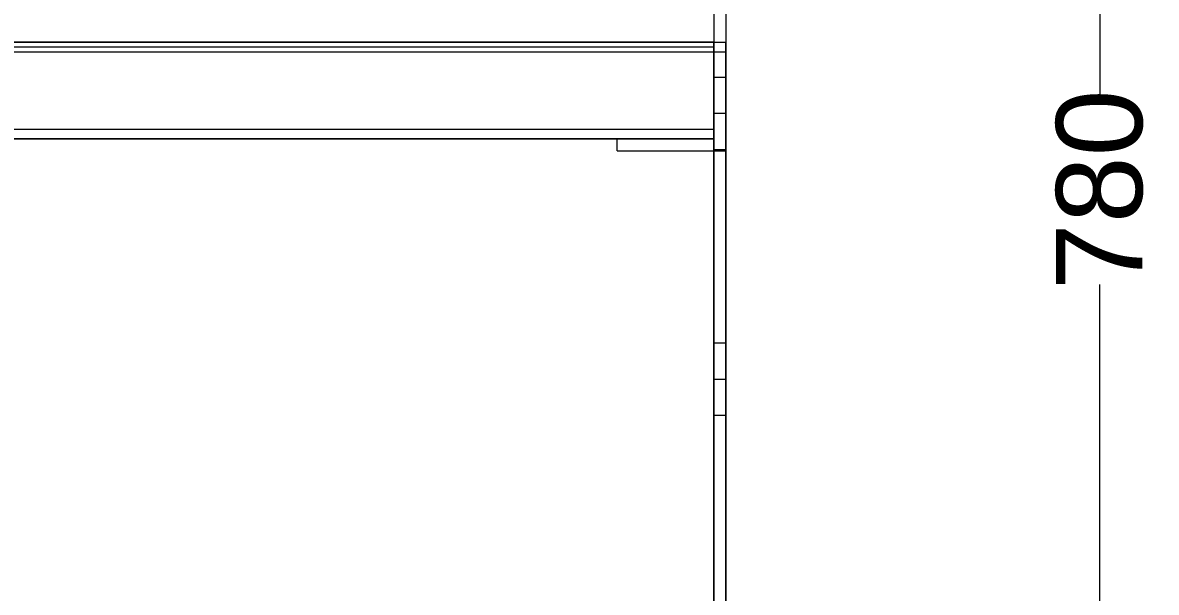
# Model space of a CAD drawing. Header units: millimetres. Extents: x 27531 to 32481, y 14140 to 19587.
# Drawn here: x 29244.5 to 29704.9, y 15274.4 to 15505.9 of the extents above; entities that cross this region are included whole.
import ezdxf

# ---------------------------------------------------------------- set-up
doc = ezdxf.new("R2010")
doc.units = ezdxf.units.MM
doc.header["$LTSCALE"] = 3
doc.layers.add('Warstwa 1', color=7, linetype='Continuous')
doc.styles.get("Standard").update_dxf_attribs({"font": 'arial.ttf'})
doc.dimstyles.new('MATEUSZ', dxfattribs={"dimtxt": 35, "dimasz": 16, "dimexe": 0.18, "dimexo": 0.0625, "dimgap": 0.09, "dimtad": 0, "dimdec": 0, "dimdsep": 46, "dimtxsty": 'Standard', "dimblk": 'DOT', "dimcen": 0.09, "dimse1": 1, "dimse2": 1, "dimadec": 0, "dimazin": 0, "dimtfac": 1, "dimtdec": 0, "dimtofl": 0, "dimtmove": 0, "dimatfit": 3, "dimfxl": 1, "dimtolj": 1, "dimtzin": 0, "dimlwd": 9, "dimlwe": 9, "dimarcsym": 0})

# ---------------------------------------------------------------- blocks, each defined once
blk = doc.blocks.new('_Dot')
at = {"color": 0, "linetype": 'ByBlock', "lineweight": -2}
blk.add_line((-0.5, 0), (-1, 0), dxfattribs=at)
at = {"color": 0, "linetype": 'ByBlock', "const_width": 0.5}
blk.add_lwpolyline([(-0.25, 0, 1), (0.25, 0, 1)], format="xyb", close=True, dxfattribs=at)
blk = doc.blocks.new('*D25')
at = {"color": 0, "lineweight": 9, "transparency": 16777216}
for p, q in [((29681.93, 15801.01), (29681.93, 15476.54)), ((29681.93, 15053.01), (29681.93, 15399.43))]:
    blk.add_line(p, q, dxfattribs=at)
at = {"layer": 'Defpoints', "color": 0, "transparency": 16777216}
for p in [(29629.81, 15817.01), (29681.93, 15817.01), (29629.81, 15037.01)]:
    blk.add_point(p, dxfattribs=at)
at = {"color": 0, "lineweight": 9, "transparency": 16777216, "xscale": 16, "yscale": 16, "zscale": 16}
for p, rotation in [((29681.93, 15817.01), 90), ((29681.93, 15037.01), 270)]:
    blk.add_blockref('_Dot', p, dxfattribs=dict(at, rotation=rotation))
at = {"color": 0, "transparency": 16777216, "insert": (29681.93, 15437.98), "char_height": 35, "attachment_point": 5, "rotation": 90}
blk.add_mtext('\\A1;780', dxfattribs=at)
blk = doc.blocks.new('ad')
at = {"layer": 'Warstwa 1', "color": 7, "lineweight": 18}
for points in [[(-18972.88, 39860.69), (-17401.8, 39860.69)], [(-18972.88, 39860.69), (-17401.8, 39860.69)], [(-18972.88, 39860.69), (-17401.8, 39860.69)], [(-18972.88, 39860.69), (-17401.8, 39860.69)], [(-18972.88, 39860.69), (-17401.8, 39860.69)], [(-18972.88, 39860.69), (-17401.8, 39860.69)], [(-18972.88, 39860.69), (-17401.8, 39860.69)], [(-18972.88, 39860.69), (-17401.8, 39860.69)], [(-18972.88, 39860.69), (-17401.8, 39860.69)], [(-18972.88, 39860.69), (-17401.8, 39860.69)], [(-18972.88, 39860.69), (-17401.8, 39860.69)], [(-18972.88, 39860.69), (-17401.8, 39860.69)], [(-17401.8, 39860.69), (-18972.88, 39860.69)], [(-17401.8, 39860.69), (-18972.88, 39860.69)], [(-17401.8, 39860.69), (-18972.88, 39860.69)], [(-17401.8, 39860.69), (-18972.88, 39860.69)], [(-17401.8, 39860.69), (-17401.8, 39860.69)], [(-17401.8, 39860.69), (-17401.8, 39856.77)], [(-17401.8, 39856.77), (-17401.8, 39860.69)], [(-17401.8, 39860.69), (-17401.8, 39860.69)], [(-17401.8, 39860.69), (-17401.8, 39856.77)], [(-17401.8, 39856.77), (-17401.8, 39860.69)], [(-17401.8, 39860.69), (-17401.8, 39860.69)], [(-17401.8, 39860.69), (-17401.8, 39860.69)], [(-17401.8, 39860.69), (-17401.8, 39860.69)], [(-17401.8, 39856.77), (-17401.8, 39860.69)], [(-17401.8, 39860.69), (-17401.8, 39860.69)], [(-17401.8, 39860.69), (-17396.89, 39860.69)], [(-17401.8, 39860.69), (-17396.89, 39860.69)], [(-17401.8, 39860.69), (-17401.8, 39860.69)], [(-17401.8, 39860.69), (-17401.8, 39856.77)], [(-17401.8, 39860.69), (-17401.8, 39816.51)], [(-17401.8, 39860.69), (-17396.89, 39860.69)], [(-17401.8, 39860.69), (-17396.89, 39860.69)], [(-17401.8, 39860.69), (-17401.8, 39860.69)], [(-17401.8, 39860.69), (-17401.8, 39856.77)], [(-17401.8, 39860.69), (-17401.8, 39816.51)], [(-17401.8, 39860.69), (-17401.8, 39860.69)], [(-17401.8, 39821.42), (-17401.8, 39860.69)], [(-17401.8, 39860.69), (-17401.8, 39858.73)], [(-17401.8, 39860.69), (-17401.8, 39821.42)], [(-17401.8, 39860.69), (-17401.8, 39860.69)], [(-17401.8, 39858.73), (-17401.8, 39860.69)], [(-17401.8, 39860.69), (-17401.8, 39821.42)], [(-17401.8, 39860.69), (-17401.8, 39860.69)], [(-17401.8, 39858.73), (-17401.8, 39860.69)], [(-17401.8, 39860.69), (-17401.8, 39860.69)], [(-17401.8, 39821.42), (-17401.8, 39860.69)], [(-17401.8, 39860.69), (-17401.8, 39858.73)], [(-17396.89, 39860.69), (-17396.89, 39860.69)], [(-17396.89, 39860.69), (-17396.89, 39816.51)], [(-17396.89, 39856.77), (-17396.89, 39860.69)], [(-17396.89, 39860.69), (-17396.89, 39816.51)], [(-17396.89, 39856.77), (-17396.89, 39860.69)], [(-17396.89, 39860.69), (-17396.89, 39860.69)], [(-17401.8, 39858.73), (-18972.88, 39858.73)], [(-17401.8, 39858.73), (-18972.88, 39858.73)], [(-17401.8, 39858.73), (-18972.88, 39858.73)], [(-17401.8, 39858.73), (-18972.88, 39858.73)], [(-18972.88, 39856.77), (-17401.8, 39856.77)], [(-18972.88, 39856.77), (-17401.8, 39856.77)], [(-18972.88, 39856.77), (-17401.8, 39856.77)], [(-18972.88, 39856.77), (-17401.8, 39856.77)], [(-18972.88, 39856.77), (-17401.8, 39856.77)], [(-18972.88, 39856.77), (-17401.8, 39856.77)], [(-18972.88, 39856.77), (-17401.8, 39856.77)], [(-18972.88, 39856.77), (-17401.8, 39856.77)], [(-18972.88, 39856.77), (-17401.8, 39856.77)], [(-18972.88, 39856.77), (-17401.8, 39856.77)], [(-18972.88, 39856.77), (-17401.8, 39856.77)], [(-18972.88, 39856.77), (-17401.8, 39856.77)], [(-17401.8, 39858.73), (-17401.8, 39821.42)], [(-17401.8, 39821.42), (-17401.8, 39858.73)], [(-17401.8, 39821.42), (-17401.8, 39858.73)], [(-17401.8, 39858.73), (-17401.8, 39821.42)], [(-17401.8, 39821.42), (-17401.8, 39856.77)], [(-17401.8, 39856.77), (-17401.8, 39821.42)], [(-17401.8, 39821.42), (-17401.8, 39856.77)], [(-17401.8, 39856.77), (-17401.8, 39821.42)], [(-17401.8, 39825.34), (-17401.8, 39856.77)], [(-17401.8, 39856.77), (-17401.8, 39821.42)], [(-17401.8, 39821.42), (-17401.8, 39856.77)], [(-17401.8, 39856.77), (-17401.8, 39821.42)], [(-17401.8, 39821.42), (-17401.8, 39856.77)], [(-17401.8, 39856.77), (-17401.8, 39821.42)], [(-17401.8, 39821.42), (-17401.8, 39856.77)], [(-17401.8, 39856.77), (-17401.8, 39821.42)], [(-17401.8, 39856.77), (-17396.89, 39856.77)], [(-17401.8, 39409.01), (-17401.8, 39856.77)], [(-17401.8, 39856.77), (-17396.89, 39856.77)], [(-17401.8, 39409.01), (-17401.8, 39856.77)], [(-17396.89, 39409.01), (-17396.89, 39856.77)], [(-17396.89, 39409.01), (-17396.89, 39856.77)], [(-17401.8, 39846.42), (-17401.8, 39846.42)], [(-17396.89, 39846.42), (-17401.8, 39846.42)], [(-17396.89, 39846.42), (-17401.8, 39846.42)], [(-17396.89, 39846.42), (-17396.89, 39846.42)], [(-17396.89, 39831.69), (-17401.8, 39831.69)], [(-17396.89, 39831.69), (-17401.8, 39831.69)], [(-18972.88, 39825.34), (-17401.8, 39825.34)], [(-18972.88, 39821.42), (-17401.8, 39821.42)], [(-17441.08, 39821.42), (-17401.8, 39821.42)], [(-17441.08, 39821.42), (-17441.08, 39821.42)], [(-17441.08, 39821.42), (-17401.8, 39821.42)], [(-17441.08, 39816.51), (-17441.08, 39821.42)], [(-17441.08, 39816.51), (-17441.08, 39821.42)], [(-17441.08, 39821.42), (-17401.8, 39821.42)], [(-17441.08, 39816.51), (-17441.08, 39821.42)], [(-17441.08, 39821.42), (-17441.08, 39821.42)], [(-17441.08, 39816.51), (-17441.08, 39821.42)], [(-17441.08, 39821.42), (-17401.8, 39821.42)], [(-17401.8, 39821.42), (-17401.8, 39821.42)], [(-17401.8, 39821.42), (-17401.8, 39821.42)], [(-17401.8, 39821.42), (-17401.8, 39821.42)], [(-17401.8, 39821.42), (-17401.8, 39821.42)], [(-17401.8, 39821.42), (-17401.8, 39821.42)], [(-17401.8, 39821.42), (-17401.8, 39821.42)], [(-17401.8, 39821.42), (-17401.8, 39821.42)], [(-17401.8, 39816.51), (-17401.8, 39821.42)], [(-17401.8, 39816.51), (-17401.8, 39821.42)], [(-17401.8, 39821.42), (-17401.8, 39821.42)], [(-17401.8, 39816.51), (-17401.8, 39821.42)], [(-17401.8, 39816.51), (-17401.8, 39821.42)], [(-17401.8, 39821.42), (-17401.8, 39821.42)], [(-17401.8, 39821.42), (-17401.8, 39821.42)], [(-17401.8, 39821.42), (-17401.8, 39821.42)], [(-17401.8, 39821.42), (-17401.8, 39821.42)], [(-17441.08, 39816.51), (-17401.8, 39816.51)], [(-17441.08, 39816.51), (-17441.08, 39816.51)], [(-17441.08, 39816.51), (-17401.8, 39816.51)], [(-17441.08, 39816.51), (-17401.8, 39816.51)], [(-17441.08, 39816.51), (-17441.08, 39816.51)], [(-17441.08, 39816.51), (-17401.8, 39816.51)], [(-17401.8, 39816.97), (-17401.8, 39816.97)], [(-17396.89, 39816.97), (-17401.8, 39816.97)], [(-17396.89, 39816.97), (-17401.8, 39816.97)], [(-17401.8, 39816.51), (-17401.8, 39816.51)], [(-17401.8, 39816.51), (-17401.8, 39816.51)], [(-17401.8, 39816.51), (-17401.8, 39409.01)], [(-17401.8, 39816.51), (-17396.89, 39816.51)], [(-17401.8, 39816.51), (-17396.89, 39816.51)], [(-17401.8, 39816.51), (-17401.8, 39409.01)], [(-17396.89, 39816.97), (-17396.89, 39816.97)], [(-17396.89, 39816.51), (-17396.89, 39409.01)], [(-17396.89, 39816.51), (-17396.89, 39409.01)], [(-17401.8, 39738.41), (-17401.8, 39738.41)], [(-17396.89, 39738.41), (-17401.8, 39738.41)], [(-17396.89, 39738.41), (-17401.8, 39738.41)], [(-17401.8, 39738.41), (-17401.8, 39738.41)], [(-17396.89, 39738.41), (-17401.8, 39738.41)], [(-17396.89, 39738.41), (-17401.8, 39738.41)], [(-17401.8, 39738.41), (-17401.8, 39738.41)], [(-17396.89, 39738.41), (-17401.8, 39738.41)], [(-17396.89, 39738.41), (-17401.8, 39738.41)], [(-17396.89, 39738.41), (-17396.89, 39738.41)], [(-17396.89, 39738.41), (-17396.89, 39738.41)], [(-17396.89, 39738.41), (-17396.89, 39738.41)], [(-17396.89, 39723.68), (-17401.8, 39723.68)], [(-17396.89, 39723.68), (-17401.8, 39723.68)], [(-17396.89, 39723.68), (-17401.8, 39723.68)], [(-17396.89, 39723.68), (-17401.8, 39723.68)], [(-17396.89, 39723.68), (-17401.8, 39723.68)], [(-17396.89, 39723.68), (-17401.8, 39723.68)], [(-17401.8, 39708.95), (-17401.8, 39708.95)], [(-17396.89, 39708.95), (-17401.8, 39708.95)], [(-17396.89, 39708.95), (-17401.8, 39708.95)], [(-17401.8, 39708.95), (-17401.8, 39708.95)], [(-17396.89, 39708.95), (-17401.8, 39708.95)], [(-17396.89, 39708.95), (-17401.8, 39708.95)], [(-17401.8, 39708.95), (-17401.8, 39708.95)], [(-17396.89, 39708.95), (-17401.8, 39708.95)], [(-17396.89, 39708.95), (-17401.8, 39708.95)], [(-17396.89, 39708.95), (-17396.89, 39708.95)], [(-17396.89, 39708.95), (-17396.89, 39708.95)], [(-17396.89, 39708.95), (-17396.89, 39708.95)]]:
    blk.add_lwpolyline(points, dxfattribs=at)
for points, knots in [([(-17401.8, 40132.11), (-17401.8, 40027.75), (-17401.8, 39923.39), (-17401.8, 39819.03), (-17401.8, 39749.45), (-17401.8, 39679.89), (-17401.8, 39610.31), (-17401.8, 39542.14), (-17401.8, 39473.99), (-17401.8, 39405.82)], [0, 0, 0, 0, 1, 1, 1, 2, 2, 2, 3, 3, 3, 3]), ([(-17401.8, 40132.11), (-17401.8, 40055.92), (-17401.8, 39979.74), (-17401.8, 39903.56), (-17401.8, 39827.36), (-17401.8, 39751.18), (-17401.8, 39674.98), (-17401.8, 39598.25), (-17401.8, 39521.59), (-17401.8, 39444.86)], [0, 0, 0, 0, 1, 1, 1, 2, 2, 2, 3, 3, 3, 3]), ([(-17396.89, 40132.11), (-17396.89, 40027.75), (-17396.89, 39923.39), (-17396.89, 39819.03), (-17396.89, 39749.45), (-17396.89, 39679.89), (-17396.89, 39610.31), (-17396.89, 39542.14), (-17396.89, 39473.99), (-17396.89, 39405.82)], [0, 0, 0, 0, 1, 1, 1, 2, 2, 2, 3, 3, 3, 3]), ([(-17396.89, 40132.11), (-17396.89, 40055.92), (-17396.89, 39979.74), (-17396.89, 39903.56), (-17396.89, 39827.36), (-17396.89, 39751.18), (-17396.89, 39674.98), (-17396.89, 39598.25), (-17396.89, 39521.59), (-17396.89, 39444.86)], [0, 0, 0, 0, 1, 1, 1, 2, 2, 2, 3, 3, 3, 3]), ([(-17401.8, 39856.77), (-17401.8, 39857.19), (-17401.8, 39857.7), (-17401.8, 39858.1), (-17401.8, 39858.51), (-17401.8, 39858.93), (-17401.8, 39859.26), (-17401.8, 39859.6), (-17401.8, 39859.89), (-17401.8, 39860.12), (-17401.8, 39860.36), (-17401.8, 39860.51), (-17401.8, 39860.6), (-17401.8, 39860.67), (-17401.8, 39860.69), (-17401.8, 39860.69)], [0, 0, 0, 0, 1, 1, 1, 2, 2, 2, 3, 3, 3, 4, 4, 4, 5, 5, 5, 5]), ([(-17401.8, 39860.69), (-17401.8, 39860.69), (-17401.8, 39860.59), (-17401.8, 39860.43), (-17401.8, 39860.26), (-17401.8, 39859.99), (-17401.8, 39859.68), (-17401.8, 39859.36), (-17401.8, 39858.99), (-17401.8, 39858.57), (-17401.8, 39858.14), (-17401.8, 39857.73), (-17401.8, 39857.25), (-17401.8, 39857.09), (-17401.8, 39856.93), (-17401.8, 39856.77)], [0, 0, 0, 0, 1, 1, 1, 2, 2, 2, 3, 3, 3, 4, 4, 4, 5, 5, 5, 5]), ([(-17401.8, 39856.77), (-17401.8, 39857.19), (-17401.8, 39857.7), (-17401.8, 39858.1), (-17401.8, 39858.51), (-17401.8, 39858.93), (-17401.8, 39859.26), (-17401.8, 39859.6), (-17401.8, 39859.89), (-17401.8, 39860.12), (-17401.8, 39860.36), (-17401.8, 39860.51), (-17401.8, 39860.6), (-17401.8, 39860.67), (-17401.8, 39860.69), (-17401.8, 39860.69)], [0, 0, 0, 0, 1, 1, 1, 2, 2, 2, 3, 3, 3, 4, 4, 4, 5, 5, 5, 5]), ([(-17401.8, 39860.69), (-17401.8, 39860.69), (-17401.8, 39860.59), (-17401.8, 39860.43), (-17401.8, 39860.26), (-17401.8, 39859.99), (-17401.8, 39859.68), (-17401.8, 39859.36), (-17401.8, 39858.99), (-17401.8, 39858.57), (-17401.8, 39858.14), (-17401.8, 39857.73), (-17401.8, 39857.25), (-17401.8, 39857.09), (-17401.8, 39856.93), (-17401.8, 39856.77)], [0, 0, 0, 0, 1, 1, 1, 2, 2, 2, 3, 3, 3, 4, 4, 4, 5, 5, 5, 5]), ([(-17401.8, 39860.69), (-17401.8, 39860.69), (-17401.8, 39860.61), (-17401.8, 39860.46), (-17401.8, 39860.31), (-17401.8, 39860.08), (-17401.8, 39859.8), (-17401.8, 39859.52), (-17401.8, 39859.18), (-17401.8, 39858.81), (-17401.8, 39858.42), (-17401.8, 39858.04), (-17401.8, 39857.6), (-17401.8, 39857.32), (-17401.8, 39857.06), (-17401.8, 39856.77)], [0, 0, 0, 0, 1, 1, 1, 2, 2, 2, 3, 3, 3, 4, 4, 4, 5, 5, 5, 5]), ([(-17401.8, 39856.77), (-17401.8, 39857.22), (-17401.8, 39857.77), (-17401.8, 39858.19), (-17401.8, 39858.62), (-17401.8, 39859.06), (-17401.8, 39859.4), (-17401.8, 39859.75), (-17401.8, 39860.04), (-17401.8, 39860.26), (-17401.8, 39860.48), (-17401.8, 39860.6), (-17401.8, 39860.66), (-17401.8, 39860.68), (-17401.8, 39860.69), (-17401.8, 39860.69)], [0, 0, 0, 0, 1, 1, 1, 2, 2, 2, 3, 3, 3, 4, 4, 4, 5, 5, 5, 5]), ([(-17401.8, 39860.69), (-17401.8, 39860.69), (-17401.8, 39860.59), (-17401.8, 39860.43), (-17401.8, 39860.26), (-17401.8, 39859.99), (-17401.8, 39859.68), (-17401.8, 39859.36), (-17401.8, 39858.99), (-17401.8, 39858.57), (-17401.8, 39858.14), (-17401.8, 39857.73), (-17401.8, 39857.25), (-17401.8, 39857.09), (-17401.8, 39856.93), (-17401.8, 39856.77)], [0, 0, 0, 0, 1, 1, 1, 2, 2, 2, 3, 3, 3, 4, 4, 4, 5, 5, 5, 5]), ([(-17401.8, 39846.42), (-17401.8, 39846.42), (-17401.8, 39846.27), (-17401.8, 39845.97), (-17401.8, 39845.67), (-17401.8, 39845.21), (-17401.8, 39844.64), (-17401.8, 39844.08), (-17401.8, 39843.35), (-17401.8, 39842.55), (-17401.8, 39841.76), (-17401.8, 39840.8), (-17401.8, 39839.83), (-17401.8, 39838.87), (-17401.8, 39837.73), (-17401.8, 39836.65), (-17401.8, 39835.57), (-17401.8, 39834.35), (-17401.8, 39833.21), (-17401.8, 39832.71), (-17401.8, 39832.2), (-17401.8, 39831.69)], [0, 0, 0, 0, 1, 1, 1, 2, 2, 2, 3, 3, 3, 4, 4, 4, 5, 5, 5, 6, 6, 6, 7, 7, 7, 7]), ([(-17401.8, 39831.69), (-17401.8, 39832.94), (-17401.8, 39834.13), (-17401.8, 39835.33), (-17401.8, 39836.54), (-17401.8, 39837.63), (-17401.8, 39838.72), (-17401.8, 39839.81), (-17401.8, 39840.75), (-17401.8, 39841.66), (-17401.8, 39842.56), (-17401.8, 39843.31), (-17401.8, 39843.98), (-17401.8, 39844.64), (-17401.8, 39845.17), (-17401.8, 39845.57), (-17401.8, 39845.97), (-17401.8, 39846.23), (-17401.8, 39846.35), (-17401.8, 39846.4), (-17401.8, 39846.42), (-17401.8, 39846.42)], [0, 0, 0, 0, 1, 1, 1, 2, 2, 2, 3, 3, 3, 4, 4, 4, 5, 5, 5, 6, 6, 6, 7, 7, 7, 7]), ([(-17396.89, 39846.42), (-17396.89, 39846.42), (-17396.89, 39846.27), (-17396.89, 39845.97), (-17396.89, 39845.67), (-17396.89, 39845.21), (-17396.89, 39844.64), (-17396.89, 39844.08), (-17396.89, 39843.35), (-17396.89, 39842.55), (-17396.89, 39841.76), (-17396.89, 39840.8), (-17396.89, 39839.83), (-17396.89, 39838.87), (-17396.89, 39837.73), (-17396.89, 39836.65), (-17396.89, 39835.57), (-17396.89, 39834.35), (-17396.89, 39833.21), (-17396.89, 39832.71), (-17396.89, 39832.2), (-17396.89, 39831.69)], [0, 0, 0, 0, 1, 1, 1, 2, 2, 2, 3, 3, 3, 4, 4, 4, 5, 5, 5, 6, 6, 6, 7, 7, 7, 7]), ([(-17396.89, 39831.69), (-17396.89, 39832.94), (-17396.89, 39834.13), (-17396.89, 39835.33), (-17396.89, 39836.54), (-17396.89, 39837.63), (-17396.89, 39838.72), (-17396.89, 39839.81), (-17396.89, 39840.75), (-17396.89, 39841.66), (-17396.89, 39842.56), (-17396.89, 39843.31), (-17396.89, 39843.98), (-17396.89, 39844.64), (-17396.89, 39845.17), (-17396.89, 39845.57), (-17396.89, 39845.97), (-17396.89, 39846.23), (-17396.89, 39846.35), (-17396.89, 39846.4), (-17396.89, 39846.42), (-17396.89, 39846.42)], [0, 0, 0, 0, 1, 1, 1, 2, 2, 2, 3, 3, 3, 4, 4, 4, 5, 5, 5, 6, 6, 6, 7, 7, 7, 7]), ([(-17401.8, 39831.69), (-17401.8, 39830.48), (-17401.8, 39829.23), (-17401.8, 39828.06), (-17401.8, 39826.87), (-17401.8, 39825.75), (-17401.8, 39824.67), (-17401.8, 39823.58), (-17401.8, 39822.65), (-17401.8, 39821.74), (-17401.8, 39820.83), (-17401.8, 39820.09), (-17401.8, 39819.41), (-17401.8, 39818.74), (-17401.8, 39818.23), (-17401.8, 39817.82), (-17401.8, 39817.42), (-17401.8, 39817.17), (-17401.8, 39817.04), (-17401.8, 39816.99), (-17401.8, 39816.97), (-17401.8, 39816.97)], [0, 0, 0, 0, 1, 1, 1, 2, 2, 2, 3, 3, 3, 4, 4, 4, 5, 5, 5, 6, 6, 6, 7, 7, 7, 7]), ([(-17401.8, 39816.97), (-17401.8, 39816.97), (-17401.8, 39817.12), (-17401.8, 39817.42), (-17401.8, 39817.72), (-17401.8, 39818.18), (-17401.8, 39818.75), (-17401.8, 39819.31), (-17401.8, 39820.06), (-17401.8, 39820.85), (-17401.8, 39821.63), (-17401.8, 39822.61), (-17401.8, 39823.57), (-17401.8, 39824.54), (-17401.8, 39825.66), (-17401.8, 39826.75), (-17401.8, 39827.85), (-17401.8, 39829.04), (-17401.8, 39830.2), (-17401.8, 39830.69), (-17401.8, 39831.19), (-17401.8, 39831.69)], [0, 0, 0, 0, 1, 1, 1, 2, 2, 2, 3, 3, 3, 4, 4, 4, 5, 5, 5, 6, 6, 6, 7, 7, 7, 7]), ([(-17396.89, 39831.69), (-17396.89, 39830.48), (-17396.89, 39829.23), (-17396.89, 39828.06), (-17396.89, 39826.87), (-17396.89, 39825.75), (-17396.89, 39824.67), (-17396.89, 39823.58), (-17396.89, 39822.65), (-17396.89, 39821.74), (-17396.89, 39820.83), (-17396.89, 39820.09), (-17396.89, 39819.41), (-17396.89, 39818.74), (-17396.89, 39818.23), (-17396.89, 39817.82), (-17396.89, 39817.42), (-17396.89, 39817.17), (-17396.89, 39817.04), (-17396.89, 39816.99), (-17396.89, 39816.97), (-17396.89, 39816.97)], [0, 0, 0, 0, 1, 1, 1, 2, 2, 2, 3, 3, 3, 4, 4, 4, 5, 5, 5, 6, 6, 6, 7, 7, 7, 7]), ([(-17396.89, 39816.97), (-17396.89, 39816.97), (-17396.89, 39817.12), (-17396.89, 39817.42), (-17396.89, 39817.72), (-17396.89, 39818.18), (-17396.89, 39818.75), (-17396.89, 39819.31), (-17396.89, 39820.06), (-17396.89, 39820.85), (-17396.89, 39821.63), (-17396.89, 39822.61), (-17396.89, 39823.57), (-17396.89, 39824.54), (-17396.89, 39825.66), (-17396.89, 39826.75), (-17396.89, 39827.85), (-17396.89, 39829.04), (-17396.89, 39830.2), (-17396.89, 39830.69), (-17396.89, 39831.19), (-17396.89, 39831.69)], [0, 0, 0, 0, 1, 1, 1, 2, 2, 2, 3, 3, 3, 4, 4, 4, 5, 5, 5, 6, 6, 6, 7, 7, 7, 7]), ([(-17401.8, 39821.42), (-17401.8, 39821.42), (-17401.8, 39821.51), (-17401.8, 39821.65), (-17401.8, 39821.8), (-17401.8, 39822.04), (-17401.8, 39822.31), (-17401.8, 39822.59), (-17401.8, 39822.93), (-17401.8, 39823.3), (-17401.8, 39823.69), (-17401.8, 39824.07), (-17401.8, 39824.51), (-17401.8, 39824.79), (-17401.8, 39825.05), (-17401.8, 39825.34)], [0, 0, 0, 0, 1, 1, 1, 2, 2, 2, 3, 3, 3, 4, 4, 4, 5, 5, 5, 5]), ([(-17401.8, 39738.41), (-17401.8, 39738.41), (-17401.8, 39738.26), (-17401.8, 39737.96), (-17401.8, 39737.66), (-17401.8, 39737.2), (-17401.8, 39736.63), (-17401.8, 39736.07), (-17401.8, 39735.33), (-17401.8, 39734.54), (-17401.8, 39733.76), (-17401.8, 39732.78), (-17401.8, 39731.82), (-17401.8, 39730.87), (-17401.8, 39729.71), (-17401.8, 39728.64), (-17401.8, 39727.57), (-17401.8, 39726.33), (-17401.8, 39725.2), (-17401.8, 39724.7), (-17401.8, 39724.18), (-17401.8, 39723.68)], [0, 0, 0, 0, 1, 1, 1, 2, 2, 2, 3, 3, 3, 4, 4, 4, 5, 5, 5, 6, 6, 6, 7, 7, 7, 7]), ([(-17401.8, 39723.68), (-17401.8, 39724.93), (-17401.8, 39726.11), (-17401.8, 39727.32), (-17401.8, 39728.54), (-17401.8, 39729.6), (-17401.8, 39730.71), (-17401.8, 39731.81), (-17401.8, 39732.72), (-17401.8, 39733.64), (-17401.8, 39734.55), (-17401.8, 39735.29), (-17401.8, 39735.97), (-17401.8, 39736.64), (-17401.8, 39737.15), (-17401.8, 39737.56), (-17401.8, 39737.96), (-17401.8, 39738.21), (-17401.8, 39738.34), (-17401.8, 39738.39), (-17401.8, 39738.41), (-17401.8, 39738.41)], [0, 0, 0, 0, 1, 1, 1, 2, 2, 2, 3, 3, 3, 4, 4, 4, 5, 5, 5, 6, 6, 6, 7, 7, 7, 7]), ([(-17401.8, 39738.41), (-17401.8, 39738.41), (-17401.8, 39738.28), (-17401.8, 39738.02), (-17401.8, 39737.76), (-17401.8, 39737.38), (-17401.8, 39736.88), (-17401.8, 39736.39), (-17401.8, 39735.77), (-17401.8, 39735.06), (-17401.8, 39734.36), (-17401.8, 39733.55), (-17401.8, 39732.68), (-17401.8, 39731.81), (-17401.8, 39730.85), (-17401.8, 39729.85), (-17401.8, 39728.86), (-17401.8, 39727.81), (-17401.8, 39726.74), (-17401.8, 39725.74), (-17401.8, 39724.71), (-17401.8, 39723.68)], [0, 0, 0, 0, 1, 1, 1, 2, 2, 2, 3, 3, 3, 4, 4, 4, 5, 5, 5, 6, 6, 6, 7, 7, 7, 7]), ([(-17401.8, 39723.68), (-17401.8, 39724.82), (-17401.8, 39725.95), (-17401.8, 39727.05), (-17401.8, 39728.15), (-17401.8, 39729.21), (-17401.8, 39730.22), (-17401.8, 39731.23), (-17401.8, 39732.17), (-17401.8, 39733.03), (-17401.8, 39733.89), (-17401.8, 39734.67), (-17401.8, 39735.35), (-17401.8, 39736.02), (-17401.8, 39736.59), (-17401.8, 39737.06), (-17401.8, 39737.52), (-17401.8, 39737.86), (-17401.8, 39738.09), (-17401.8, 39738.3), (-17401.8, 39738.41), (-17401.8, 39738.41)], [0, 0, 0, 0, 1, 1, 1, 2, 2, 2, 3, 3, 3, 4, 4, 4, 5, 5, 5, 6, 6, 6, 7, 7, 7, 7]), ([(-17401.8, 39738.41), (-17401.8, 39738.41), (-17401.8, 39738.28), (-17401.8, 39738.02), (-17401.8, 39737.76), (-17401.8, 39737.38), (-17401.8, 39736.88), (-17401.8, 39736.39), (-17401.8, 39735.77), (-17401.8, 39735.06), (-17401.8, 39734.36), (-17401.8, 39733.55), (-17401.8, 39732.68), (-17401.8, 39731.81), (-17401.8, 39730.85), (-17401.8, 39729.85), (-17401.8, 39728.86), (-17401.8, 39727.81), (-17401.8, 39726.74), (-17401.8, 39725.74), (-17401.8, 39724.71), (-17401.8, 39723.68)], [0, 0, 0, 0, 1, 1, 1, 2, 2, 2, 3, 3, 3, 4, 4, 4, 5, 5, 5, 6, 6, 6, 7, 7, 7, 7]), ([(-17401.8, 39723.68), (-17401.8, 39724.82), (-17401.8, 39725.95), (-17401.8, 39727.05), (-17401.8, 39728.15), (-17401.8, 39729.21), (-17401.8, 39730.22), (-17401.8, 39731.23), (-17401.8, 39732.17), (-17401.8, 39733.03), (-17401.8, 39733.89), (-17401.8, 39734.67), (-17401.8, 39735.35), (-17401.8, 39736.02), (-17401.8, 39736.59), (-17401.8, 39737.06), (-17401.8, 39737.52), (-17401.8, 39737.86), (-17401.8, 39738.09), (-17401.8, 39738.3), (-17401.8, 39738.41), (-17401.8, 39738.41)], [0, 0, 0, 0, 1, 1, 1, 2, 2, 2, 3, 3, 3, 4, 4, 4, 5, 5, 5, 6, 6, 6, 7, 7, 7, 7]), ([(-17396.89, 39738.41), (-17396.89, 39738.41), (-17396.89, 39738.26), (-17396.89, 39737.96), (-17396.89, 39737.66), (-17396.89, 39737.2), (-17396.89, 39736.63), (-17396.89, 39736.07), (-17396.89, 39735.33), (-17396.89, 39734.54), (-17396.89, 39733.76), (-17396.89, 39732.78), (-17396.89, 39731.82), (-17396.89, 39730.87), (-17396.89, 39729.71), (-17396.89, 39728.64), (-17396.89, 39727.57), (-17396.89, 39726.33), (-17396.89, 39725.2), (-17396.89, 39724.7), (-17396.89, 39724.18), (-17396.89, 39723.68)], [0, 0, 0, 0, 1, 1, 1, 2, 2, 2, 3, 3, 3, 4, 4, 4, 5, 5, 5, 6, 6, 6, 7, 7, 7, 7]), ([(-17396.89, 39723.68), (-17396.89, 39724.93), (-17396.89, 39726.11), (-17396.89, 39727.32), (-17396.89, 39728.54), (-17396.89, 39729.6), (-17396.89, 39730.71), (-17396.89, 39731.81), (-17396.89, 39732.72), (-17396.89, 39733.64), (-17396.89, 39734.55), (-17396.89, 39735.29), (-17396.89, 39735.97), (-17396.89, 39736.64), (-17396.89, 39737.15), (-17396.89, 39737.56), (-17396.89, 39737.96), (-17396.89, 39738.21), (-17396.89, 39738.34), (-17396.89, 39738.39), (-17396.89, 39738.41), (-17396.89, 39738.41)], [0, 0, 0, 0, 1, 1, 1, 2, 2, 2, 3, 3, 3, 4, 4, 4, 5, 5, 5, 6, 6, 6, 7, 7, 7, 7]), ([(-17396.89, 39738.41), (-17396.89, 39738.41), (-17396.89, 39738.28), (-17396.89, 39738.02), (-17396.89, 39737.76), (-17396.89, 39737.38), (-17396.89, 39736.88), (-17396.89, 39736.39), (-17396.89, 39735.77), (-17396.89, 39735.06), (-17396.89, 39734.36), (-17396.89, 39733.55), (-17396.89, 39732.68), (-17396.89, 39731.81), (-17396.89, 39730.85), (-17396.89, 39729.85), (-17396.89, 39728.86), (-17396.89, 39727.81), (-17396.89, 39726.74), (-17396.89, 39725.74), (-17396.89, 39724.71), (-17396.89, 39723.68)], [0, 0, 0, 0, 1, 1, 1, 2, 2, 2, 3, 3, 3, 4, 4, 4, 5, 5, 5, 6, 6, 6, 7, 7, 7, 7]), ([(-17396.89, 39723.68), (-17396.89, 39724.82), (-17396.89, 39725.95), (-17396.89, 39727.05), (-17396.89, 39728.15), (-17396.89, 39729.21), (-17396.89, 39730.22), (-17396.89, 39731.23), (-17396.89, 39732.17), (-17396.89, 39733.03), (-17396.89, 39733.89), (-17396.89, 39734.67), (-17396.89, 39735.35), (-17396.89, 39736.02), (-17396.89, 39736.59), (-17396.89, 39737.06), (-17396.89, 39737.52), (-17396.89, 39737.86), (-17396.89, 39738.09), (-17396.89, 39738.3), (-17396.89, 39738.41), (-17396.89, 39738.41)], [0, 0, 0, 0, 1, 1, 1, 2, 2, 2, 3, 3, 3, 4, 4, 4, 5, 5, 5, 6, 6, 6, 7, 7, 7, 7]), ([(-17396.89, 39738.41), (-17396.89, 39738.41), (-17396.89, 39738.28), (-17396.89, 39738.02), (-17396.89, 39737.76), (-17396.89, 39737.38), (-17396.89, 39736.88), (-17396.89, 39736.39), (-17396.89, 39735.77), (-17396.89, 39735.06), (-17396.89, 39734.36), (-17396.89, 39733.55), (-17396.89, 39732.68), (-17396.89, 39731.81), (-17396.89, 39730.85), (-17396.89, 39729.85), (-17396.89, 39728.86), (-17396.89, 39727.81), (-17396.89, 39726.74), (-17396.89, 39725.74), (-17396.89, 39724.71), (-17396.89, 39723.68)], [0, 0, 0, 0, 1, 1, 1, 2, 2, 2, 3, 3, 3, 4, 4, 4, 5, 5, 5, 6, 6, 6, 7, 7, 7, 7]), ([(-17396.89, 39723.68), (-17396.89, 39724.82), (-17396.89, 39725.95), (-17396.89, 39727.05), (-17396.89, 39728.15), (-17396.89, 39729.21), (-17396.89, 39730.22), (-17396.89, 39731.23), (-17396.89, 39732.17), (-17396.89, 39733.03), (-17396.89, 39733.89), (-17396.89, 39734.67), (-17396.89, 39735.35), (-17396.89, 39736.02), (-17396.89, 39736.59), (-17396.89, 39737.06), (-17396.89, 39737.52), (-17396.89, 39737.86), (-17396.89, 39738.09), (-17396.89, 39738.3), (-17396.89, 39738.41), (-17396.89, 39738.41)], [0, 0, 0, 0, 1, 1, 1, 2, 2, 2, 3, 3, 3, 4, 4, 4, 5, 5, 5, 6, 6, 6, 7, 7, 7, 7]), ([(-17401.8, 39723.68), (-17401.8, 39722.47), (-17401.8, 39721.22), (-17401.8, 39720.04), (-17401.8, 39718.85), (-17401.8, 39717.75), (-17401.8, 39716.66), (-17401.8, 39715.56), (-17401.8, 39714.65), (-17401.8, 39713.72), (-17401.8, 39712.81), (-17401.8, 39712.09), (-17401.8, 39711.4), (-17401.8, 39710.72), (-17401.8, 39710.23), (-17401.8, 39709.81), (-17401.8, 39709.41), (-17401.8, 39709.16), (-17401.8, 39709.03), (-17401.8, 39708.98), (-17401.8, 39708.95), (-17401.8, 39708.95)], [0, 0, 0, 0, 1, 1, 1, 2, 2, 2, 3, 3, 3, 4, 4, 4, 5, 5, 5, 6, 6, 6, 7, 7, 7, 7]), ([(-17401.8, 39708.95), (-17401.8, 39708.95), (-17401.8, 39709.11), (-17401.8, 39709.41), (-17401.8, 39709.7), (-17401.8, 39710.17), (-17401.8, 39710.74), (-17401.8, 39711.29), (-17401.8, 39712.05), (-17401.8, 39712.84), (-17401.8, 39713.61), (-17401.8, 39714.61), (-17401.8, 39715.56), (-17401.8, 39716.51), (-17401.8, 39717.67), (-17401.8, 39718.74), (-17401.8, 39719.83), (-17401.8, 39721.03), (-17401.8, 39722.18), (-17401.8, 39722.68), (-17401.8, 39723.18), (-17401.8, 39723.68)], [0, 0, 0, 0, 1, 1, 1, 2, 2, 2, 3, 3, 3, 4, 4, 4, 5, 5, 5, 6, 6, 6, 7, 7, 7, 7]), ([(-17401.8, 39723.68), (-17401.8, 39722.55), (-17401.8, 39721.41), (-17401.8, 39720.31), (-17401.8, 39719.22), (-17401.8, 39718.15), (-17401.8, 39717.14), (-17401.8, 39716.14), (-17401.8, 39715.2), (-17401.8, 39714.33), (-17401.8, 39713.47), (-17401.8, 39712.7), (-17401.8, 39712.02), (-17401.8, 39711.35), (-17401.8, 39710.77), (-17401.8, 39710.31), (-17401.8, 39709.85), (-17401.8, 39709.5), (-17401.8, 39709.27), (-17401.8, 39709.06), (-17401.8, 39708.95), (-17401.8, 39708.95)], [0, 0, 0, 0, 1, 1, 1, 2, 2, 2, 3, 3, 3, 4, 4, 4, 5, 5, 5, 6, 6, 6, 7, 7, 7, 7]), ([(-17401.8, 39708.95), (-17401.8, 39708.95), (-17401.8, 39709.09), (-17401.8, 39709.35), (-17401.8, 39709.6), (-17401.8, 39709.99), (-17401.8, 39710.49), (-17401.8, 39710.98), (-17401.8, 39711.6), (-17401.8, 39712.3), (-17401.8, 39713), (-17401.8, 39713.82), (-17401.8, 39714.69), (-17401.8, 39715.56), (-17401.8, 39716.52), (-17401.8, 39717.51), (-17401.8, 39718.5), (-17401.8, 39719.56), (-17401.8, 39720.63), (-17401.8, 39721.63), (-17401.8, 39722.66), (-17401.8, 39723.68)], [0, 0, 0, 0, 1, 1, 1, 2, 2, 2, 3, 3, 3, 4, 4, 4, 5, 5, 5, 6, 6, 6, 7, 7, 7, 7]), ([(-17401.8, 39723.68), (-17401.8, 39722.55), (-17401.8, 39721.41), (-17401.8, 39720.31), (-17401.8, 39719.22), (-17401.8, 39718.15), (-17401.8, 39717.14), (-17401.8, 39716.14), (-17401.8, 39715.2), (-17401.8, 39714.33), (-17401.8, 39713.47), (-17401.8, 39712.7), (-17401.8, 39712.02), (-17401.8, 39711.35), (-17401.8, 39710.77), (-17401.8, 39710.31), (-17401.8, 39709.85), (-17401.8, 39709.5), (-17401.8, 39709.27), (-17401.8, 39709.06), (-17401.8, 39708.95), (-17401.8, 39708.95)], [0, 0, 0, 0, 1, 1, 1, 2, 2, 2, 3, 3, 3, 4, 4, 4, 5, 5, 5, 6, 6, 6, 7, 7, 7, 7]), ([(-17401.8, 39708.95), (-17401.8, 39708.95), (-17401.8, 39709.09), (-17401.8, 39709.35), (-17401.8, 39709.6), (-17401.8, 39709.99), (-17401.8, 39710.49), (-17401.8, 39710.98), (-17401.8, 39711.6), (-17401.8, 39712.3), (-17401.8, 39713), (-17401.8, 39713.82), (-17401.8, 39714.69), (-17401.8, 39715.56), (-17401.8, 39716.52), (-17401.8, 39717.51), (-17401.8, 39718.5), (-17401.8, 39719.56), (-17401.8, 39720.63), (-17401.8, 39721.63), (-17401.8, 39722.66), (-17401.8, 39723.68)], [0, 0, 0, 0, 1, 1, 1, 2, 2, 2, 3, 3, 3, 4, 4, 4, 5, 5, 5, 6, 6, 6, 7, 7, 7, 7]), ([(-17396.89, 39723.68), (-17396.89, 39722.47), (-17396.89, 39721.22), (-17396.89, 39720.04), (-17396.89, 39718.85), (-17396.89, 39717.75), (-17396.89, 39716.66), (-17396.89, 39715.56), (-17396.89, 39714.65), (-17396.89, 39713.72), (-17396.89, 39712.81), (-17396.89, 39712.09), (-17396.89, 39711.4), (-17396.89, 39710.72), (-17396.89, 39710.23), (-17396.89, 39709.81), (-17396.89, 39709.41), (-17396.89, 39709.16), (-17396.89, 39709.03), (-17396.89, 39708.98), (-17396.89, 39708.95), (-17396.89, 39708.95)], [0, 0, 0, 0, 1, 1, 1, 2, 2, 2, 3, 3, 3, 4, 4, 4, 5, 5, 5, 6, 6, 6, 7, 7, 7, 7]), ([(-17396.89, 39708.95), (-17396.89, 39708.95), (-17396.89, 39709.11), (-17396.89, 39709.41), (-17396.89, 39709.7), (-17396.89, 39710.17), (-17396.89, 39710.74), (-17396.89, 39711.29), (-17396.89, 39712.05), (-17396.89, 39712.84), (-17396.89, 39713.61), (-17396.89, 39714.61), (-17396.89, 39715.56), (-17396.89, 39716.51), (-17396.89, 39717.67), (-17396.89, 39718.74), (-17396.89, 39719.83), (-17396.89, 39721.03), (-17396.89, 39722.18), (-17396.89, 39722.68), (-17396.89, 39723.18), (-17396.89, 39723.68)], [0, 0, 0, 0, 1, 1, 1, 2, 2, 2, 3, 3, 3, 4, 4, 4, 5, 5, 5, 6, 6, 6, 7, 7, 7, 7]), ([(-17396.89, 39723.68), (-17396.89, 39722.55), (-17396.89, 39721.41), (-17396.89, 39720.31), (-17396.89, 39719.22), (-17396.89, 39718.15), (-17396.89, 39717.14), (-17396.89, 39716.14), (-17396.89, 39715.2), (-17396.89, 39714.33), (-17396.89, 39713.47), (-17396.89, 39712.7), (-17396.89, 39712.02), (-17396.89, 39711.35), (-17396.89, 39710.77), (-17396.89, 39710.31), (-17396.89, 39709.85), (-17396.89, 39709.5), (-17396.89, 39709.27), (-17396.89, 39709.06), (-17396.89, 39708.95), (-17396.89, 39708.95)], [0, 0, 0, 0, 1, 1, 1, 2, 2, 2, 3, 3, 3, 4, 4, 4, 5, 5, 5, 6, 6, 6, 7, 7, 7, 7]), ([(-17396.89, 39708.95), (-17396.89, 39708.95), (-17396.89, 39709.09), (-17396.89, 39709.35), (-17396.89, 39709.6), (-17396.89, 39709.99), (-17396.89, 39710.49), (-17396.89, 39710.98), (-17396.89, 39711.6), (-17396.89, 39712.3), (-17396.89, 39713), (-17396.89, 39713.82), (-17396.89, 39714.69), (-17396.89, 39715.56), (-17396.89, 39716.52), (-17396.89, 39717.51), (-17396.89, 39718.5), (-17396.89, 39719.56), (-17396.89, 39720.63), (-17396.89, 39721.63), (-17396.89, 39722.66), (-17396.89, 39723.68)], [0, 0, 0, 0, 1, 1, 1, 2, 2, 2, 3, 3, 3, 4, 4, 4, 5, 5, 5, 6, 6, 6, 7, 7, 7, 7]), ([(-17396.89, 39723.68), (-17396.89, 39722.55), (-17396.89, 39721.41), (-17396.89, 39720.31), (-17396.89, 39719.22), (-17396.89, 39718.15), (-17396.89, 39717.14), (-17396.89, 39716.14), (-17396.89, 39715.2), (-17396.89, 39714.33), (-17396.89, 39713.47), (-17396.89, 39712.7), (-17396.89, 39712.02), (-17396.89, 39711.35), (-17396.89, 39710.77), (-17396.89, 39710.31), (-17396.89, 39709.85), (-17396.89, 39709.5), (-17396.89, 39709.27), (-17396.89, 39709.06), (-17396.89, 39708.95), (-17396.89, 39708.95)], [0, 0, 0, 0, 1, 1, 1, 2, 2, 2, 3, 3, 3, 4, 4, 4, 5, 5, 5, 6, 6, 6, 7, 7, 7, 7]), ([(-17396.89, 39708.95), (-17396.89, 39708.95), (-17396.89, 39709.09), (-17396.89, 39709.35), (-17396.89, 39709.6), (-17396.89, 39709.99), (-17396.89, 39710.49), (-17396.89, 39710.98), (-17396.89, 39711.6), (-17396.89, 39712.3), (-17396.89, 39713), (-17396.89, 39713.82), (-17396.89, 39714.69), (-17396.89, 39715.56), (-17396.89, 39716.52), (-17396.89, 39717.51), (-17396.89, 39718.5), (-17396.89, 39719.56), (-17396.89, 39720.63), (-17396.89, 39721.63), (-17396.89, 39722.66), (-17396.89, 39723.68)], [0, 0, 0, 0, 1, 1, 1, 2, 2, 2, 3, 3, 3, 4, 4, 4, 5, 5, 5, 6, 6, 6, 7, 7, 7, 7])]:
    blk.add_open_spline(points, degree=3, knots=knots, dxfattribs=at)
for points in [[(-17401.8, 39860.69), (-17925.49, 39860.69), (-18449.19, 39860.69), (-18972.88, 39860.69)], [(-17401.8, 39860.69), (-17925.49, 39860.69), (-18449.19, 39860.69), (-18972.88, 39860.69)], [(-17401.8, 39860.69), (-17925.49, 39860.69), (-18449.19, 39860.69), (-18972.88, 39860.69)], [(-17401.8, 39860.69), (-17925.49, 39860.69), (-18449.19, 39860.69), (-18972.88, 39860.69)], [(-18972.88, 39821.42), (-18449.19, 39821.42), (-17925.49, 39821.42), (-17401.8, 39821.42)], [(-18972.88, 39821.42), (-18449.19, 39821.42), (-17925.49, 39821.42), (-17401.8, 39821.42)], [(-18972.88, 39821.42), (-18449.19, 39821.42), (-17925.49, 39821.42), (-17401.8, 39821.42)], [(-18972.88, 39821.42), (-18449.19, 39821.42), (-17925.49, 39821.42), (-17401.8, 39821.42)], [(-18972.88, 39821.42), (-18449.19, 39821.42), (-17925.49, 39821.42), (-17401.8, 39821.42)], [(-18972.88, 39821.42), (-18449.19, 39821.42), (-17925.49, 39821.42), (-17401.8, 39821.42)], [(-18972.88, 39821.42), (-18449.19, 39821.42), (-17925.49, 39821.42), (-17401.8, 39821.42)], [(-18972.88, 39821.42), (-18449.19, 39821.42), (-17925.49, 39821.42), (-17401.8, 39821.42)], [(-18972.88, 39821.42), (-18449.19, 39821.42), (-17925.49, 39821.42), (-17401.8, 39821.42)], [(-18972.88, 39821.42), (-18449.19, 39821.42), (-17925.49, 39821.42), (-17401.8, 39821.42)], [(-18972.88, 39821.42), (-18449.19, 39821.42), (-17925.49, 39821.42), (-17401.8, 39821.42)], [(-17401.8, 39821.42), (-17925.49, 39821.42), (-18449.19, 39821.42), (-18972.88, 39821.42)], [(-17401.8, 39821.42), (-17925.49, 39821.42), (-18449.19, 39821.42), (-18972.88, 39821.42)], [(-17401.8, 39821.42), (-17925.49, 39821.42), (-18449.19, 39821.42), (-18972.88, 39821.42)], [(-17401.8, 39821.42), (-17925.49, 39821.42), (-18449.19, 39821.42), (-18972.88, 39821.42)], [(-17401.8, 39821.42), (-17925.49, 39821.42), (-18449.19, 39821.42), (-18972.88, 39821.42)], [(-17401.8, 39821.42), (-17925.49, 39821.42), (-18449.19, 39821.42), (-18972.88, 39821.42)], [(-17401.8, 39821.42), (-17925.49, 39821.42), (-18449.19, 39821.42), (-18972.88, 39821.42)], [(-17401.8, 39821.42), (-17925.49, 39821.42), (-18449.19, 39821.42), (-18972.88, 39821.42)]]:
    blk.add_open_spline(points, degree=3, dxfattribs=at)

msp = doc.modelspace()

# ---------------------------------------------------------------- block references
msp.add_blockref('ad', (46926.97, -24362.75))

# ---------------------------------------------------------------- dimensions: what is measured, and where the dimension line sits
dim = msp.add_linear_dim(base=(29681.93, 15817.01), p1=(29629.81, 15037.01), p2=(29629.81, 15817.01), angle=90, dimstyle='MATEUSZ')
dim.commit()
dim.dimension.update_dxf_attribs({"geometry": '*D25', "text_midpoint": (29681.93, 15437.98), "dimtype": 160})

doc.saveas('drawing.dxf')
